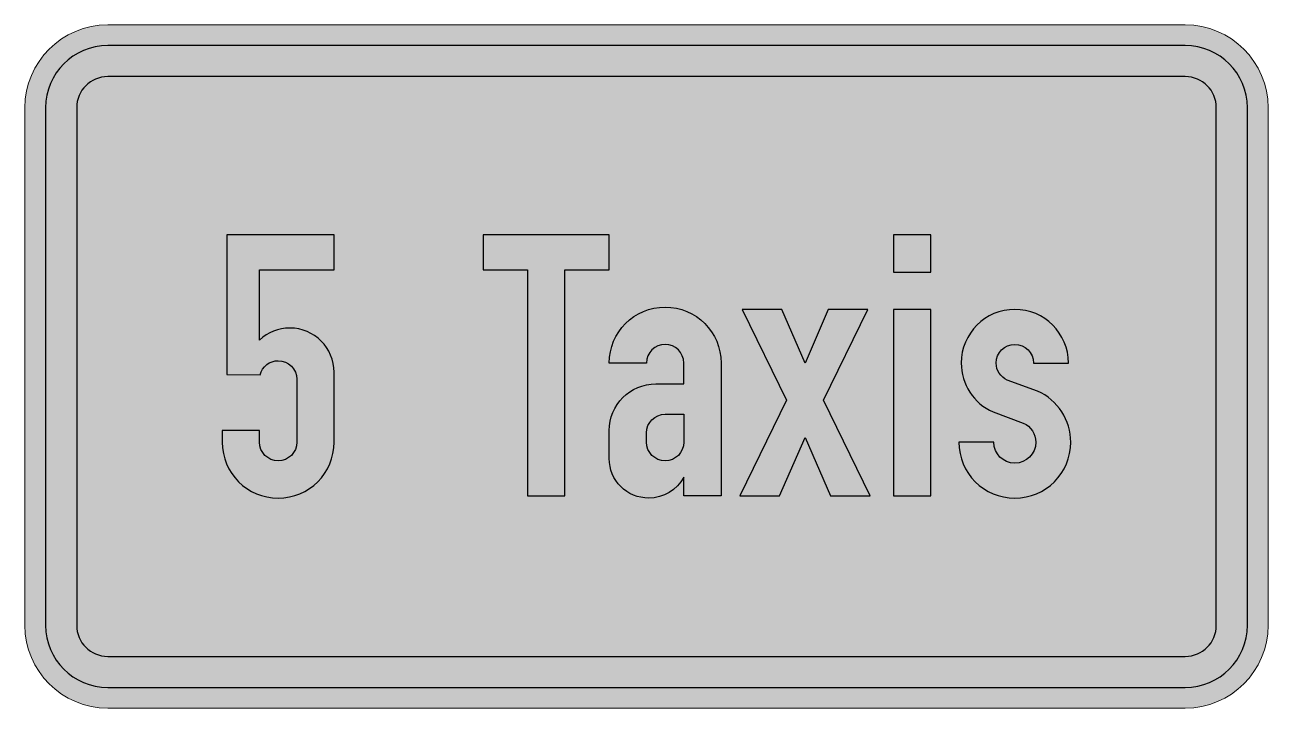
# Model space of a CAD drawing. Header units: centimetres. Extents: x 0 to 60, y 0 to 33.
import ezdxf

# ---------------------------------------------------------------- set-up
doc = ezdxf.new("R2010")
doc.units = ezdxf.units.CM
doc.header["$MEASUREMENT"] = 0
doc.layers.add('Ebene 1', color=7, linetype='Continuous')

msp = doc.modelspace()

# ---------------------------------------------------------------- hatches: boundary and pattern name
at = {"layer": 'Ebene 1', "true_color": 0xfefefe}
h = msp.add_hatch(color=7, dxfattribs=at)
edge = h.paths.add_edge_path()
edge.add_spline(control_points=[(4, 0), (1.78975, 0), (0, 1.78975), (0, 4), (0, 4), (0, 29), (0, 29), (0, 31.21025), (1.78975, 33), (4, 33), (4, 33), (56, 33), (56, 33), (58.21025, 33), (60, 31.21025), (60, 29), (60, 29), (60, 4), (60, 4), (60, 1.78975), (58.21025, 0), (56, 0), (56, 0), (4, 0), (4, 0)], knot_values=[0, 0, 0, 0, 0.125, 0.125, 0.125, 0.25, 0.25, 0.25, 0.375, 0.375, 0.375, 0.5, 0.5, 0.5, 0.625, 0.625, 0.625, 0.75, 0.75, 0.75, 0.875, 0.875, 0.875, 1, 1, 1, 1], degree=3, periodic=1)
at = {"layer": 'Ebene 1', "true_color": 0x2b2a29}
h = msp.add_hatch(color=250, dxfattribs=at)
edge = h.paths.add_edge_path()
edge.add_spline(control_points=[(4, 1), (2.34231, 1), (1, 2.34231), (1, 4), (1, 4), (1, 29), (1, 29), (1, 30.65769), (2.34231, 32), (4, 32), (4, 32), (56, 32), (56, 32), (57.65769, 32), (59, 30.65769), (59, 29), (59, 29), (59, 4), (59, 4), (59, 2.34231), (57.65769, 1), (56, 1), (56, 1), (4, 1), (4, 1)], knot_values=[0, 0, 0, 0, 0.125, 0.125, 0.125, 0.25, 0.25, 0.25, 0.375, 0.375, 0.375, 0.5, 0.5, 0.5, 0.625, 0.625, 0.625, 0.75, 0.75, 0.75, 0.875, 0.875, 0.875, 1, 1, 1, 1], degree=3, periodic=1)
at = {"layer": 'Ebene 1', "true_color": 0xfefefe}
h = msp.add_hatch(color=7, dxfattribs=at)
edge = h.paths.add_edge_path()
edge.add_spline(control_points=[(4, 2.5), (3.17116, 2.5), (2.5, 3.17116), (2.5, 4), (2.5, 4), (2.5, 29), (2.5, 29), (2.5, 29.82884), (3.17116, 30.5), (4, 30.5), (4, 30.5), (56, 30.5), (56, 30.5), (56.82884, 30.5), (57.5, 29.82884), (57.5, 29), (57.5, 29), (57.5, 4), (57.5, 4), (57.5, 3.17116), (56.82884, 2.5), (56, 2.5), (56, 2.5), (4, 2.5), (4, 2.5)], knot_values=[0, 0, 0, 0, 0.125, 0.125, 0.125, 0.25, 0.25, 0.25, 0.375, 0.375, 0.375, 0.5, 0.5, 0.5, 0.625, 0.625, 0.625, 0.75, 0.75, 0.75, 0.875, 0.875, 0.875, 1, 1, 1, 1], degree=3, periodic=1)
at = {"layer": 'Ebene 1', "true_color": 0x2b2a29}
h = msp.add_hatch(color=250, dxfattribs=at)
edge = h.paths.add_edge_path()
edge.add_spline(control_points=[(12.22499, 11.94374), (12.72205, 11.94374), (13.125, 12.34669), (13.125, 12.84374), (13.125, 12.84374), (13.125, 15.88125), (13.125, 15.88125), (13.125, 16.3783), (12.72205, 16.78125), (12.225, 16.78125), (11.81201, 16.78125), (11.45202, 16.50018), (11.35187, 16.09952), (11.35187, 16.09952), (9.75, 16.10625), (9.75, 16.10625), (9.75, 16.10625), (9.75, 22.85625), (9.75, 22.85625), (9.75, 22.85625), (14.925, 22.85625), (14.925, 22.85625), (14.925, 22.85625), (14.925, 21.16874), (14.925, 21.16874), (14.925, 21.16874), (11.325, 21.16874), (11.325, 21.16874), (11.325, 21.16874), (11.32499, 17.77758), (11.32499, 17.77758), (11.72124, 18.14934), (12.24416, 18.35625), (12.7875, 18.35625), (13.96801, 18.35625), (14.925, 17.39926), (14.925, 16.21875), (14.925, 16.21875), (14.925, 12.84374), (14.925, 12.84374), (14.925, 11.35257), (13.71617, 10.14375), (12.22499, 10.14375), (10.73382, 10.14375), (9.525, 11.35257), (9.525, 12.84374), (9.525, 12.84374), (9.525, 13.40625), (9.525, 13.40625), (9.525, 13.40625), (11.325, 13.40625), (11.325, 13.40625), (11.325, 13.40625), (11.325, 12.84374), (11.325, 12.84374), (11.325, 12.34669), (11.72794, 11.94374), (12.22499, 11.94374)], knot_values=[0, 0, 0, 0, 0.05263158, 0.05263158, 0.05263158, 0.10526316, 0.10526316, 0.10526316, 0.15789474, 0.15789474, 0.15789474, 0.21052632, 0.21052632, 0.21052632, 0.26315789, 0.26315789, 0.26315789, 0.31578947, 0.31578947, 0.31578947, 0.36842105, 0.36842105, 0.36842105, 0.42105263, 0.42105263, 0.42105263, 0.47368421, 0.47368421, 0.47368421, 0.52631579, 0.52631579, 0.52631579, 0.57894737, 0.57894737, 0.57894737, 0.63157895, 0.63157895, 0.63157895, 0.68421053, 0.68421053, 0.68421053, 0.73684211, 0.73684211, 0.73684211, 0.78947368, 0.78947368, 0.78947368, 0.84210526, 0.84210526, 0.84210526, 0.89473684, 0.89473684, 0.89473684, 0.94736842, 0.94736842, 0.94736842, 1, 1, 1, 1], degree=3, periodic=1)
h = msp.add_hatch(color=250, dxfattribs=at)
edge = h.paths.add_edge_path()
edge.add_spline(control_points=[(24.2625, 21.16874), (24.2625, 21.16874), (22.125, 21.16874), (22.125, 21.16874), (22.125, 21.16874), (22.125, 22.85625), (22.125, 22.85625), (22.125, 22.85625), (28.2, 22.85625), (28.2, 22.85625), (28.2, 22.85625), (28.2, 21.16874), (28.2, 21.16874), (28.2, 21.16874), (26.0625, 21.16874), (26.0625, 21.16874), (26.0625, 21.16874), (26.0625, 10.25625), (26.0625, 10.25625), (26.0625, 10.25625), (24.2625, 10.25625), (24.2625, 10.25625), (24.2625, 10.25625), (24.2625, 21.16874), (24.2625, 21.16874)], knot_values=[0, 0, 0, 0, 0.125, 0.125, 0.125, 0.25, 0.25, 0.25, 0.375, 0.375, 0.375, 0.5, 0.5, 0.5, 0.625, 0.625, 0.625, 0.75, 0.75, 0.75, 0.875, 0.875, 0.875, 1, 1, 1, 1], degree=3, periodic=1)
h = msp.add_hatch(color=250, dxfattribs=at)
edge = h.paths.add_edge_path()
edge.add_spline(control_points=[(41.925, 22.85625), (41.925, 22.85625), (43.725, 22.85625), (43.725, 22.85625), (43.725, 22.85625), (43.725, 21.05625), (43.725, 21.05625), (43.725, 21.05625), (41.925, 21.05625), (41.925, 21.05625), (41.925, 21.05625), (41.925, 22.85625), (41.925, 22.85625)], knot_values=[0, 0, 0, 0, 0.25, 0.25, 0.25, 0.5, 0.5, 0.5, 0.75, 0.75, 0.75, 1, 1, 1, 1], degree=3, periodic=1)
h = msp.add_hatch(color=250, dxfattribs=at)
edge = h.paths.add_edge_path()
edge.add_spline(control_points=[(31.79999, 11.15624), (31.79999, 11.15624), (31.8, 10.25625), (31.8, 10.25625), (31.8, 10.25625), (33.6, 10.25625), (33.6, 10.25625), (33.6, 10.25625), (33.6, 16.66875), (33.6, 16.66875), (33.6, 18.15992), (32.39117, 19.36875), (30.9, 19.36875), (29.40882, 19.36875), (28.2, 18.15992), (28.2, 16.66875), (28.2, 16.66875), (30, 16.66875), (30, 16.66875), (30, 17.1658), (30.40294, 17.56875), (30.9, 17.56875), (31.39705, 17.56875), (31.8, 17.1658), (31.8, 16.66875), (31.8, 16.66875), (31.8, 15.65625), (31.8, 15.65625), (31.8, 15.65625), (30.45, 15.65625), (30.45, 15.65625), (29.20736, 15.65625), (28.2, 14.64888), (28.2, 13.40625), (28.2, 13.40625), (28.2, 12.05625), (28.2, 12.05625), (28.2, 11), (29.05625, 10.14376), (30.11249, 10.14375), (30.81881, 10.14375), (31.46761, 10.53303), (31.79999, 11.15624)], knot_values=[0, 0, 0, 0, 0.07142857, 0.07142857, 0.07142857, 0.14285714, 0.14285714, 0.14285714, 0.21428571, 0.21428571, 0.21428571, 0.28571429, 0.28571429, 0.28571429, 0.35714286, 0.35714286, 0.35714286, 0.42857143, 0.42857143, 0.42857143, 0.5, 0.5, 0.5, 0.57142857, 0.57142857, 0.57142857, 0.64285714, 0.64285714, 0.64285714, 0.71428571, 0.71428571, 0.71428571, 0.78571429, 0.78571429, 0.78571429, 0.85714286, 0.85714286, 0.85714286, 0.92857143, 0.92857143, 0.92857143, 1, 1, 1, 1], degree=3, periodic=1)
h = msp.add_hatch(color=250, dxfattribs=at)
edge = h.paths.add_edge_path()
edge.add_spline(control_points=[(36.75, 14.86874), (36.75, 14.86874), (34.6125, 19.25625), (34.6125, 19.25625), (34.6125, 19.25625), (36.525, 19.25625), (36.525, 19.25625), (36.525, 19.25625), (37.65, 16.66875), (37.65, 16.66875), (37.65, 16.66875), (38.775, 19.25625), (38.775, 19.25625), (38.775, 19.25625), (40.6875, 19.25625), (40.6875, 19.25625), (40.6875, 19.25625), (38.55, 14.86874), (38.55, 14.86874), (38.55, 14.86874), (40.8, 10.25625), (40.8, 10.25625), (40.8, 10.25625), (38.8875, 10.25625), (38.8875, 10.25625), (38.8875, 10.25625), (37.65, 13.06875), (37.65, 13.06875), (37.65, 13.06875), (36.4125, 10.25625), (36.4125, 10.25625), (36.4125, 10.25625), (34.5, 10.25625), (34.5, 10.25625), (34.5, 10.25625), (36.75, 14.86874), (36.75, 14.86874)], knot_values=[0, 0, 0, 0, 0.08333333, 0.08333333, 0.08333333, 0.16666667, 0.16666667, 0.16666667, 0.25, 0.25, 0.25, 0.33333333, 0.33333333, 0.33333333, 0.41666667, 0.41666667, 0.41666667, 0.5, 0.5, 0.5, 0.58333333, 0.58333333, 0.58333333, 0.66666667, 0.66666667, 0.66666667, 0.75, 0.75, 0.75, 0.83333333, 0.83333333, 0.83333333, 0.91666667, 0.91666667, 0.91666667, 1, 1, 1, 1], degree=3, periodic=1)
h = msp.add_hatch(color=250, dxfattribs=at)
edge = h.paths.add_edge_path()
edge.add_spline(control_points=[(41.925, 19.25625), (41.925, 19.25625), (43.725, 19.25625), (43.725, 19.25625), (43.725, 19.25625), (43.725, 10.25625), (43.725, 10.25625), (43.725, 10.25625), (41.925, 10.25625), (41.925, 10.25625), (41.925, 10.25625), (41.925, 19.25625), (41.925, 19.25625)], knot_values=[0, 0, 0, 0, 0.25, 0.25, 0.25, 0.5, 0.5, 0.5, 0.75, 0.75, 0.75, 1, 1, 1, 1], degree=3, periodic=1)
h = msp.add_hatch(color=250, dxfattribs=at)
edge = h.paths.add_edge_path()
edge.add_spline(control_points=[(48.7875, 12.84374), (48.7875, 13.24431), (48.55135, 13.60721), (48.18513, 13.76946), (48.18513, 13.76946), (46.72687, 14.30303), (46.72687, 14.30303), (45.79097, 14.71767), (45.1875, 15.64509), (45.1875, 16.66875), (45.1875, 18.09778), (46.34596, 19.25625), (47.775, 19.25625), (49.20403, 19.25625), (50.3625, 18.09778), (50.3625, 16.66875), (50.3625, 16.66875), (48.675, 16.66875), (48.675, 16.66875), (48.675, 17.1658), (48.27205, 17.56875), (47.775, 17.56875), (47.27794, 17.56875), (46.875, 17.1658), (46.875, 16.66875), (46.875, 16.31269), (47.08489, 15.99012), (47.41043, 15.84589), (47.41043, 15.84589), (48.86868, 15.31232), (48.86868, 15.31232), (49.84528, 14.87964), (50.475, 13.9119), (50.475, 12.84374), (50.475, 11.35257), (49.26617, 10.14375), (47.77499, 10.14375), (46.28382, 10.14375), (45.075, 11.35257), (45.075, 12.84375), (45.075, 12.84375), (46.7625, 12.84374), (46.7625, 12.84374), (46.7625, 12.28456), (47.21581, 11.83124), (47.77499, 11.83124), (48.33418, 11.83124), (48.7875, 12.28456), (48.7875, 12.84374)], knot_values=[0, 0, 0, 0, 0.0625, 0.0625, 0.0625, 0.125, 0.125, 0.125, 0.1875, 0.1875, 0.1875, 0.25, 0.25, 0.25, 0.3125, 0.3125, 0.3125, 0.375, 0.375, 0.375, 0.4375, 0.4375, 0.4375, 0.5, 0.5, 0.5, 0.5625, 0.5625, 0.5625, 0.625, 0.625, 0.625, 0.6875, 0.6875, 0.6875, 0.75, 0.75, 0.75, 0.8125, 0.8125, 0.8125, 0.875, 0.875, 0.875, 0.9375, 0.9375, 0.9375, 1, 1, 1, 1], degree=3, periodic=1)
h = msp.add_hatch(color=250, dxfattribs=at)
edge = h.paths.add_edge_path()
edge.add_spline(control_points=[(31.8, 12.84374), (31.8, 12.84374), (31.8, 14.19375), (31.8, 14.19375), (31.8, 14.19375), (30.9, 14.19375), (30.9, 14.19375), (30.40294, 14.19375), (30, 13.7908), (30, 13.29375), (30, 13.29375), (30, 12.84374), (30, 12.84374), (30, 12.34669), (30.40294, 11.94374), (30.89999, 11.94374), (31.39705, 11.94374), (31.8, 12.34669), (31.8, 12.84374)], knot_values=[0, 0, 0, 0, 0.16666667, 0.16666667, 0.16666667, 0.33333333, 0.33333333, 0.33333333, 0.5, 0.5, 0.5, 0.66666667, 0.66666667, 0.66666667, 0.83333333, 0.83333333, 0.83333333, 1, 1, 1, 1], degree=3, periodic=1)

# ---------------------------------------------------------------- linework, layer by layer
at = {"layer": 'Ebene 1', "color": 250, "lineweight": 0}
msp.add_open_spline([(4, 0), (1.78975, 0), (0, 1.78975), (0, 4), (0, 4), (0, 29), (0, 29), (0, 31.21025), (1.78975, 33), (4, 33), (4, 33), (56, 33), (56, 33), (58.21025, 33), (60, 31.21025), (60, 29), (60, 29), (60, 4), (60, 4), (60, 1.78975), (58.21025, 0), (56, 0), (56, 0), (4, 0), (4, 0)], degree=3, knots=[0, 0, 0, 0, 0.125, 0.125, 0.125, 0.25, 0.25, 0.25, 0.375, 0.375, 0.375, 0.5, 0.5, 0.5, 0.625, 0.625, 0.625, 0.75, 0.75, 0.75, 0.875, 0.875, 0.875, 1, 1, 1, 1], dxfattribs=at)
at = {"layer": 'Ebene 1', "color": 250}
for points, knots in [([(4, 1), (2.34231, 1), (1, 2.34231), (1, 4), (1, 4), (1, 29), (1, 29), (1, 30.65769), (2.34231, 32), (4, 32), (4, 32), (56, 32), (56, 32), (57.65769, 32), (59, 30.65769), (59, 29), (59, 29), (59, 4), (59, 4), (59, 2.34231), (57.65769, 1), (56, 1), (56, 1), (4, 1), (4, 1)], [0, 0, 0, 0, 0.125, 0.125, 0.125, 0.25, 0.25, 0.25, 0.375, 0.375, 0.375, 0.5, 0.5, 0.5, 0.625, 0.625, 0.625, 0.75, 0.75, 0.75, 0.875, 0.875, 0.875, 1, 1, 1, 1]), ([(12.22499, 11.94374), (12.72205, 11.94374), (13.125, 12.34669), (13.125, 12.84374), (13.125, 12.84374), (13.125, 15.88125), (13.125, 15.88125), (13.125, 16.3783), (12.72205, 16.78125), (12.225, 16.78125), (11.81201, 16.78125), (11.45202, 16.50018), (11.35187, 16.09952), (11.35187, 16.09952), (9.75, 16.10625), (9.75, 16.10625), (9.75, 16.10625), (9.75, 22.85625), (9.75, 22.85625), (9.75, 22.85625), (14.925, 22.85625), (14.925, 22.85625), (14.925, 22.85625), (14.925, 21.16874), (14.925, 21.16874), (14.925, 21.16874), (11.325, 21.16874), (11.325, 21.16874), (11.325, 21.16874), (11.32499, 17.77758), (11.32499, 17.77758), (11.72124, 18.14934), (12.24416, 18.35625), (12.7875, 18.35625), (13.96801, 18.35625), (14.925, 17.39926), (14.925, 16.21875), (14.925, 16.21875), (14.925, 12.84374), (14.925, 12.84374), (14.925, 11.35257), (13.71617, 10.14375), (12.22499, 10.14375), (10.73382, 10.14375), (9.525, 11.35257), (9.525, 12.84374), (9.525, 12.84374), (9.525, 13.40625), (9.525, 13.40625), (9.525, 13.40625), (11.325, 13.40625), (11.325, 13.40625), (11.325, 13.40625), (11.325, 12.84374), (11.325, 12.84374), (11.325, 12.34669), (11.72794, 11.94374), (12.22499, 11.94374)], [0, 0, 0, 0, 0.05263158, 0.05263158, 0.05263158, 0.10526316, 0.10526316, 0.10526316, 0.15789474, 0.15789474, 0.15789474, 0.21052632, 0.21052632, 0.21052632, 0.26315789, 0.26315789, 0.26315789, 0.31578947, 0.31578947, 0.31578947, 0.36842105, 0.36842105, 0.36842105, 0.42105263, 0.42105263, 0.42105263, 0.47368421, 0.47368421, 0.47368421, 0.52631579, 0.52631579, 0.52631579, 0.57894737, 0.57894737, 0.57894737, 0.63157895, 0.63157895, 0.63157895, 0.68421053, 0.68421053, 0.68421053, 0.73684211, 0.73684211, 0.73684211, 0.78947368, 0.78947368, 0.78947368, 0.84210526, 0.84210526, 0.84210526, 0.89473684, 0.89473684, 0.89473684, 0.94736842, 0.94736842, 0.94736842, 1, 1, 1, 1]), ([(24.2625, 21.16874), (24.2625, 21.16874), (22.125, 21.16874), (22.125, 21.16874), (22.125, 21.16874), (22.125, 22.85625), (22.125, 22.85625), (22.125, 22.85625), (28.2, 22.85625), (28.2, 22.85625), (28.2, 22.85625), (28.2, 21.16874), (28.2, 21.16874), (28.2, 21.16874), (26.0625, 21.16874), (26.0625, 21.16874), (26.0625, 21.16874), (26.0625, 10.25625), (26.0625, 10.25625), (26.0625, 10.25625), (24.2625, 10.25625), (24.2625, 10.25625), (24.2625, 10.25625), (24.2625, 21.16874), (24.2625, 21.16874)], [0, 0, 0, 0, 0.125, 0.125, 0.125, 0.25, 0.25, 0.25, 0.375, 0.375, 0.375, 0.5, 0.5, 0.5, 0.625, 0.625, 0.625, 0.75, 0.75, 0.75, 0.875, 0.875, 0.875, 1, 1, 1, 1]), ([(41.925, 22.85625), (41.925, 22.85625), (43.725, 22.85625), (43.725, 22.85625), (43.725, 22.85625), (43.725, 21.05625), (43.725, 21.05625), (43.725, 21.05625), (41.925, 21.05625), (41.925, 21.05625), (41.925, 21.05625), (41.925, 22.85625), (41.925, 22.85625)], [0, 0, 0, 0, 0.25, 0.25, 0.25, 0.5, 0.5, 0.5, 0.75, 0.75, 0.75, 1, 1, 1, 1]), ([(31.79999, 11.15624), (31.79999, 11.15624), (31.8, 10.25625), (31.8, 10.25625), (31.8, 10.25625), (33.6, 10.25625), (33.6, 10.25625), (33.6, 10.25625), (33.6, 16.66875), (33.6, 16.66875), (33.6, 18.15992), (32.39117, 19.36875), (30.9, 19.36875), (29.40882, 19.36875), (28.2, 18.15992), (28.2, 16.66875), (28.2, 16.66875), (30, 16.66875), (30, 16.66875), (30, 17.1658), (30.40294, 17.56875), (30.9, 17.56875), (31.39705, 17.56875), (31.8, 17.1658), (31.8, 16.66875), (31.8, 16.66875), (31.8, 15.65625), (31.8, 15.65625), (31.8, 15.65625), (30.45, 15.65625), (30.45, 15.65625), (29.20736, 15.65625), (28.2, 14.64888), (28.2, 13.40625), (28.2, 13.40625), (28.2, 12.05625), (28.2, 12.05625), (28.2, 11), (29.05625, 10.14376), (30.11249, 10.14375), (30.81881, 10.14375), (31.46761, 10.53303), (31.79999, 11.15624)], [0, 0, 0, 0, 0.07142857, 0.07142857, 0.07142857, 0.14285714, 0.14285714, 0.14285714, 0.21428571, 0.21428571, 0.21428571, 0.28571429, 0.28571429, 0.28571429, 0.35714286, 0.35714286, 0.35714286, 0.42857143, 0.42857143, 0.42857143, 0.5, 0.5, 0.5, 0.57142857, 0.57142857, 0.57142857, 0.64285714, 0.64285714, 0.64285714, 0.71428571, 0.71428571, 0.71428571, 0.78571429, 0.78571429, 0.78571429, 0.85714286, 0.85714286, 0.85714286, 0.92857143, 0.92857143, 0.92857143, 1, 1, 1, 1]), ([(36.75, 14.86874), (36.75, 14.86874), (34.6125, 19.25625), (34.6125, 19.25625), (34.6125, 19.25625), (36.525, 19.25625), (36.525, 19.25625), (36.525, 19.25625), (37.65, 16.66875), (37.65, 16.66875), (37.65, 16.66875), (38.775, 19.25625), (38.775, 19.25625), (38.775, 19.25625), (40.6875, 19.25625), (40.6875, 19.25625), (40.6875, 19.25625), (38.55, 14.86874), (38.55, 14.86874), (38.55, 14.86874), (40.8, 10.25625), (40.8, 10.25625), (40.8, 10.25625), (38.8875, 10.25625), (38.8875, 10.25625), (38.8875, 10.25625), (37.65, 13.06875), (37.65, 13.06875), (37.65, 13.06875), (36.4125, 10.25625), (36.4125, 10.25625), (36.4125, 10.25625), (34.5, 10.25625), (34.5, 10.25625), (34.5, 10.25625), (36.75, 14.86874), (36.75, 14.86874)], [0, 0, 0, 0, 0.08333333, 0.08333333, 0.08333333, 0.16666667, 0.16666667, 0.16666667, 0.25, 0.25, 0.25, 0.33333333, 0.33333333, 0.33333333, 0.41666667, 0.41666667, 0.41666667, 0.5, 0.5, 0.5, 0.58333333, 0.58333333, 0.58333333, 0.66666667, 0.66666667, 0.66666667, 0.75, 0.75, 0.75, 0.83333333, 0.83333333, 0.83333333, 0.91666667, 0.91666667, 0.91666667, 1, 1, 1, 1]), ([(41.925, 19.25625), (41.925, 19.25625), (43.725, 19.25625), (43.725, 19.25625), (43.725, 19.25625), (43.725, 10.25625), (43.725, 10.25625), (43.725, 10.25625), (41.925, 10.25625), (41.925, 10.25625), (41.925, 10.25625), (41.925, 19.25625), (41.925, 19.25625)], [0, 0, 0, 0, 0.25, 0.25, 0.25, 0.5, 0.5, 0.5, 0.75, 0.75, 0.75, 1, 1, 1, 1]), ([(48.7875, 12.84374), (48.7875, 13.24431), (48.55135, 13.60721), (48.18513, 13.76946), (48.18513, 13.76946), (46.72687, 14.30303), (46.72687, 14.30303), (45.79097, 14.71767), (45.1875, 15.64509), (45.1875, 16.66875), (45.1875, 18.09778), (46.34596, 19.25625), (47.775, 19.25625), (49.20403, 19.25625), (50.3625, 18.09778), (50.3625, 16.66875), (50.3625, 16.66875), (48.675, 16.66875), (48.675, 16.66875), (48.675, 17.1658), (48.27205, 17.56875), (47.775, 17.56875), (47.27794, 17.56875), (46.875, 17.1658), (46.875, 16.66875), (46.875, 16.31269), (47.08489, 15.99012), (47.41043, 15.84589), (47.41043, 15.84589), (48.86868, 15.31232), (48.86868, 15.31232), (49.84528, 14.87964), (50.475, 13.9119), (50.475, 12.84374), (50.475, 11.35257), (49.26617, 10.14375), (47.77499, 10.14375), (46.28382, 10.14375), (45.075, 11.35257), (45.075, 12.84375), (45.075, 12.84375), (46.7625, 12.84374), (46.7625, 12.84374), (46.7625, 12.28456), (47.21581, 11.83124), (47.77499, 11.83124), (48.33418, 11.83124), (48.7875, 12.28456), (48.7875, 12.84374)], [0, 0, 0, 0, 0.0625, 0.0625, 0.0625, 0.125, 0.125, 0.125, 0.1875, 0.1875, 0.1875, 0.25, 0.25, 0.25, 0.3125, 0.3125, 0.3125, 0.375, 0.375, 0.375, 0.4375, 0.4375, 0.4375, 0.5, 0.5, 0.5, 0.5625, 0.5625, 0.5625, 0.625, 0.625, 0.625, 0.6875, 0.6875, 0.6875, 0.75, 0.75, 0.75, 0.8125, 0.8125, 0.8125, 0.875, 0.875, 0.875, 0.9375, 0.9375, 0.9375, 1, 1, 1, 1]), ([(31.8, 12.84374), (31.8, 12.84374), (31.8, 14.19375), (31.8, 14.19375), (31.8, 14.19375), (30.9, 14.19375), (30.9, 14.19375), (30.40294, 14.19375), (30, 13.7908), (30, 13.29375), (30, 13.29375), (30, 12.84374), (30, 12.84374), (30, 12.34669), (30.40294, 11.94374), (30.89999, 11.94374), (31.39705, 11.94374), (31.8, 12.34669), (31.8, 12.84374)], [0, 0, 0, 0, 0.16666667, 0.16666667, 0.16666667, 0.33333333, 0.33333333, 0.33333333, 0.5, 0.5, 0.5, 0.66666667, 0.66666667, 0.66666667, 0.83333333, 0.83333333, 0.83333333, 1, 1, 1, 1])]:
    msp.add_open_spline(points, degree=3, knots=knots, dxfattribs=at)
at = {"layer": 'Ebene 1', "color": 7}
msp.add_open_spline([(4, 2.5), (3.17116, 2.5), (2.5, 3.17116), (2.5, 4), (2.5, 4), (2.5, 29), (2.5, 29), (2.5, 29.82884), (3.17116, 30.5), (4, 30.5), (4, 30.5), (56, 30.5), (56, 30.5), (56.82884, 30.5), (57.5, 29.82884), (57.5, 29), (57.5, 29), (57.5, 4), (57.5, 4), (57.5, 3.17116), (56.82884, 2.5), (56, 2.5), (56, 2.5), (4, 2.5), (4, 2.5)], degree=3, knots=[0, 0, 0, 0, 0.125, 0.125, 0.125, 0.25, 0.25, 0.25, 0.375, 0.375, 0.375, 0.5, 0.5, 0.5, 0.625, 0.625, 0.625, 0.75, 0.75, 0.75, 0.875, 0.875, 0.875, 1, 1, 1, 1], dxfattribs=at)

doc.saveas('drawing.dxf')
